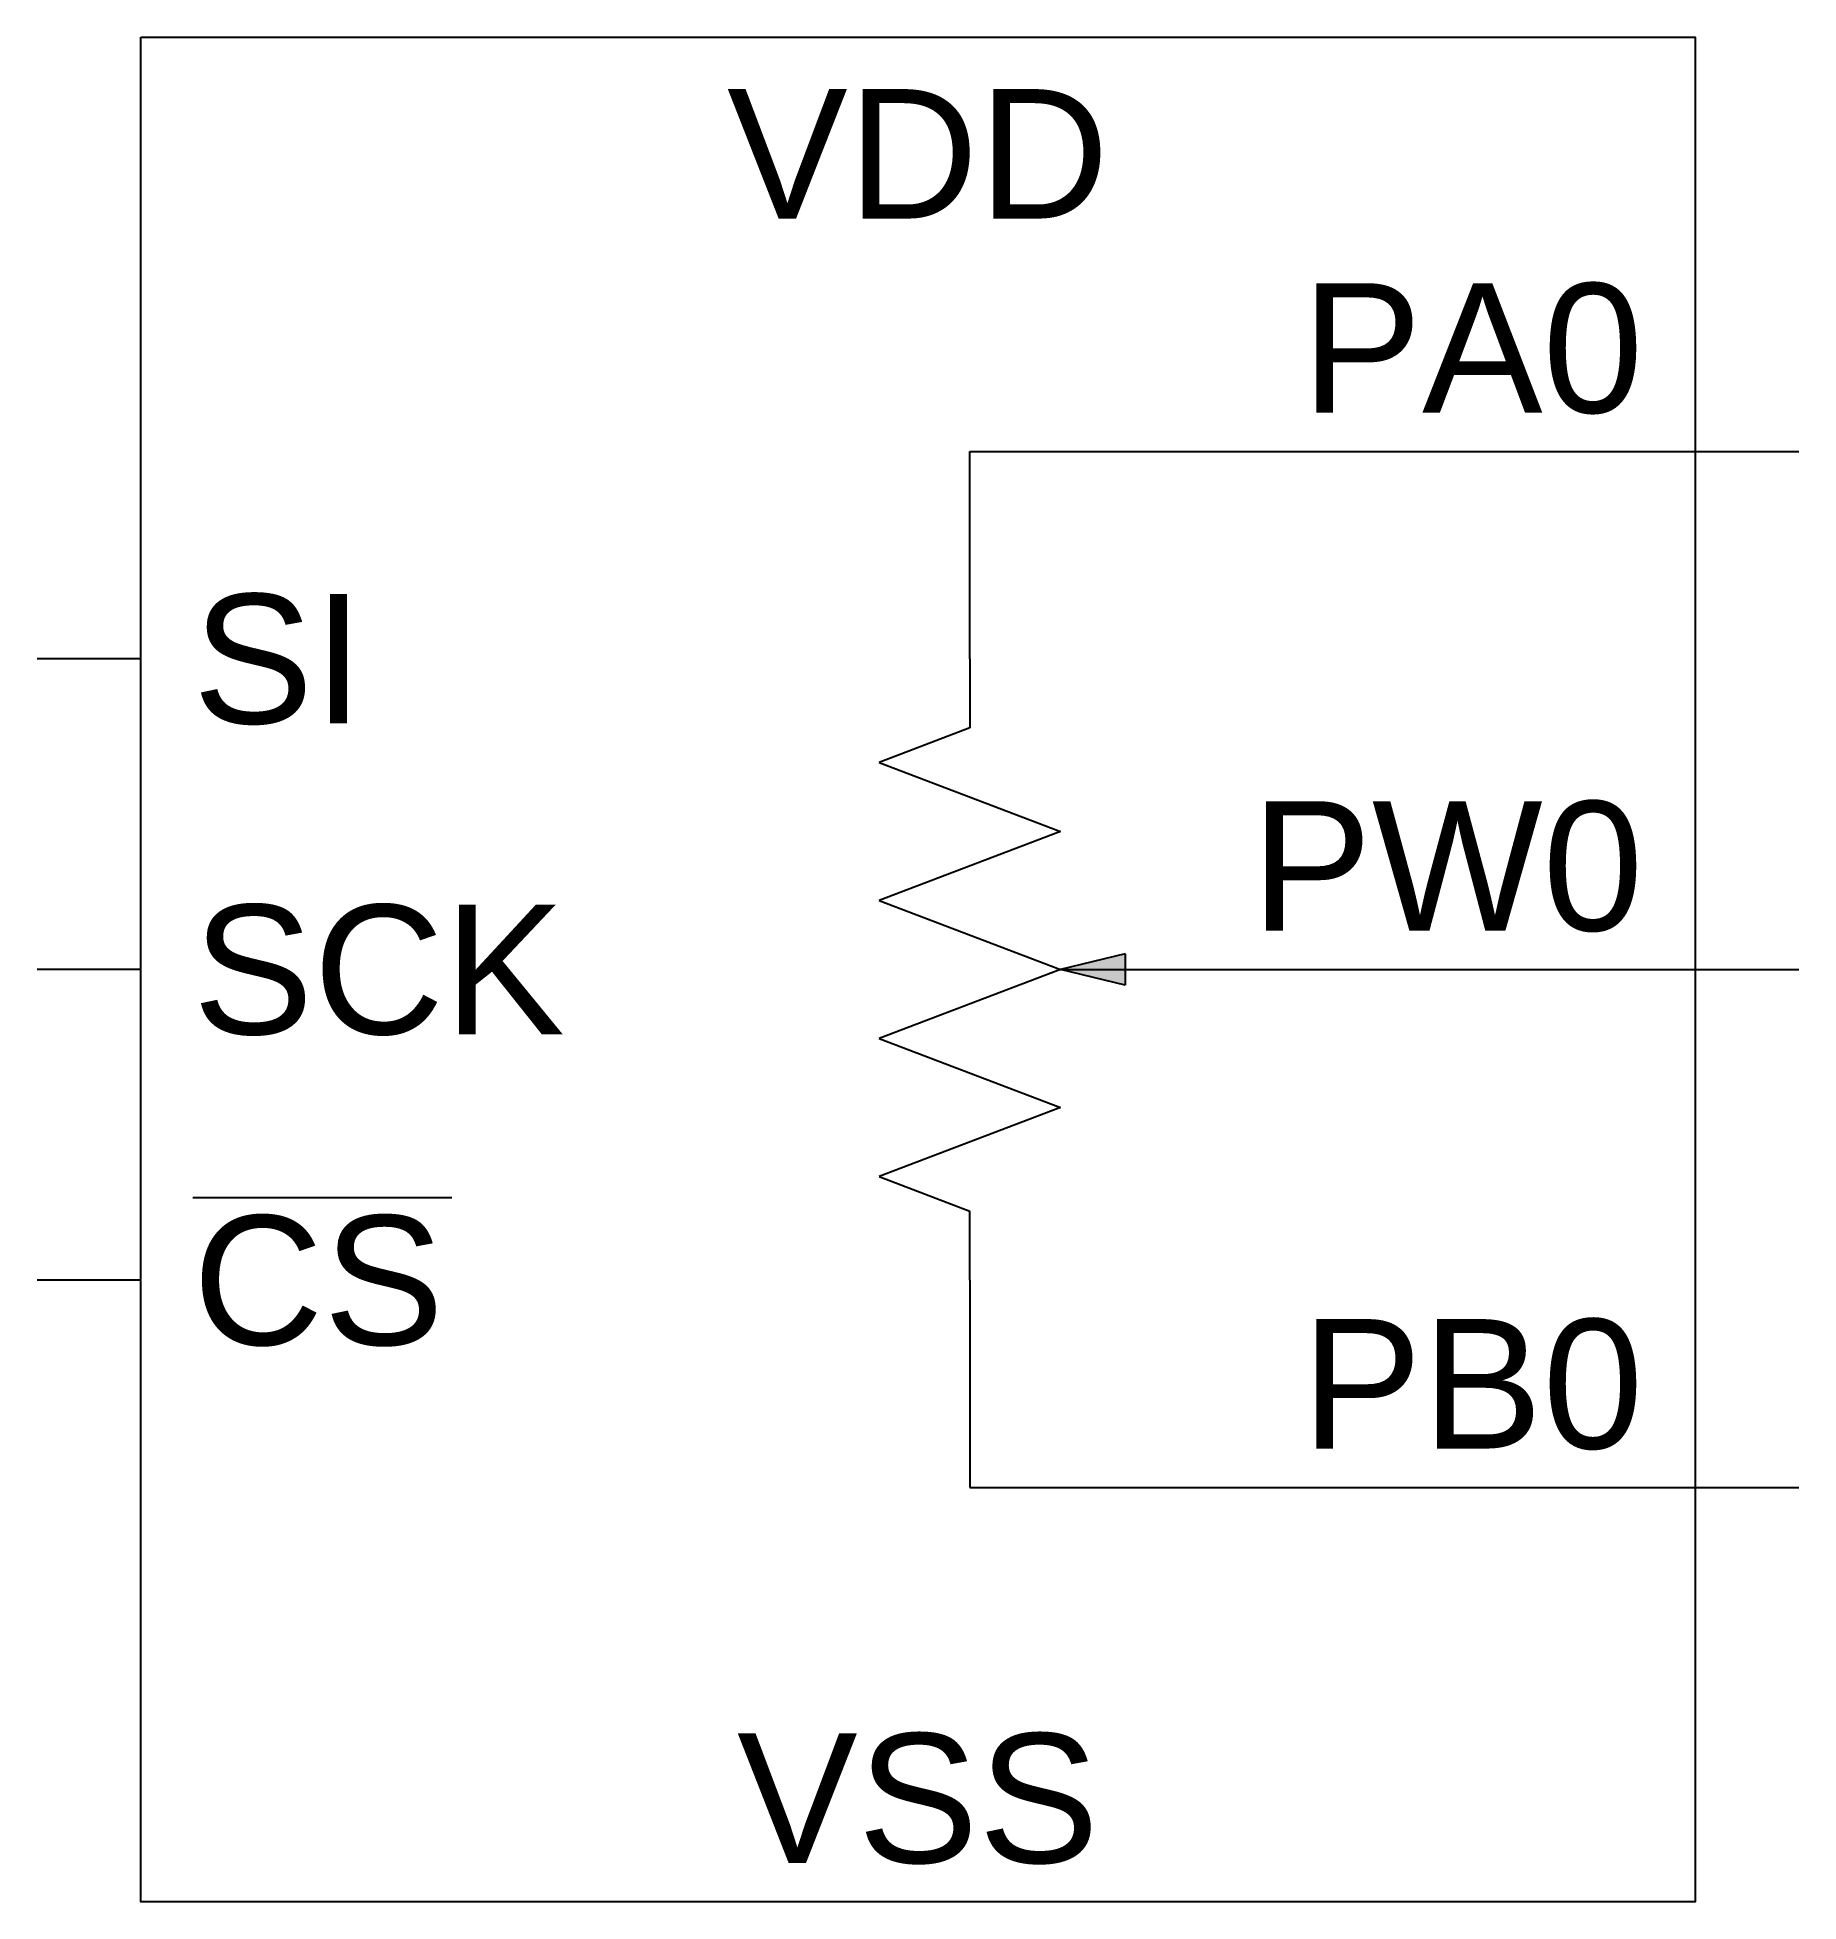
# Model space of a CAD drawing. Header units: millimetres. Extents: x -2 to 32, y -18 to 18.
import ezdxf
from ezdxf.enums import TextEntityAlignment as Align

# ---------------------------------------------------------------- set-up
doc = ezdxf.new("R2010")
doc.units = ezdxf.units.MM
doc.layers.get('0').update_dxf_attribs({"lineweight": 25})
doc.layers.add('OBJECT', color=7, linetype='Continuous', lineweight=25)
doc.styles.add('textstyle3', font='')
doc.styles.get('textstyle3').set_extended_font_data('Liberation Sans')

# ---------------------------------------------------------------- blocks, each defined once
blk = doc.blocks.new('resistor-var-alt')
at = {"transparency": 33554687}
blk.add_hatch(color=256, dxfattribs=at).paths.add_polyline_path([(-0.3, 3), (0.3, 3), (0, 1.75)], flags=0)
for p in [(-0.3, 3), (0.3, 3)]:
    blk.add_line(p, (0, 1.75))
at = {"layer": 'OBJECT'}
for p, q in [((0, 1.75), (0, 5.75)), ((-0.3, 3), (0.3, 3))]:
    blk.add_line(p, q, dxfattribs=at)
at = {"layer": 'OBJECT', "color": 0, "linetype": 'Continuous'}
for p, q in [((-4, -1.75), (-2.667, 1.75)), ((-2.667, 1.75), (-1.333, -1.75)), ((-1.333, -1.75), (0, 1.75)), ((0, 1.75), (1.333, -1.75)), ((1.333, -1.75), (2.667, 1.75)), ((2.667, 1.75), (4, -1.75)), ((-6, 0), (-4.667, 0)), ((-4.667, 0), (-4, -1.75)), ((4, -1.75), (4.667, 0)), ((6, 0), (4.667, 0))]:
    blk.add_line(p, q, dxfattribs=at)

msp = doc.modelspace()

# ---------------------------------------------------------------- linework, layer by layer
for p, q in [((0, 6), (-2, 6)), ((0, 0), (-2, 0)), ((1, -4.4), (6, -4.4)), ((0, -6), (-2, -6))]:
    msp.add_line(p, q)
at = {"layer": 'OBJECT'}
for p, q in [((16, 6), (16, 10)), ((16, 10), (32, 10)), ((21.75, 0), (32, 0)), ((16, -6), (16, -10)), ((16, -10), (32, -10))]:
    msp.add_line(p, q, dxfattribs=at)
at = {"layer": 'OBJECT', "flags": 128}
msp.add_lwpolyline([(0, 18), (30, 18), (30, -18), (0, -18)], close=True, dxfattribs=at)

# ---------------------------------------------------------------- block references
at = {"layer": 'OBJECT', "rotation": 270}
msp.add_blockref('resistor-var-alt', (16, 0), dxfattribs=at)

# ---------------------------------------------------------------- texts
at = {"style": 'textstyle3'}
for s, p in [('SI', (1, 6)), ('SCK', (1, 0)), ('CS', (1, -6))]:
    msp.add_text(s, height=2.5, dxfattribs=at).set_placement(p, align=Align.MIDDLE_LEFT)
at = {"layer": 'OBJECT', "style": 'textstyle3'}
msp.add_text('VDD', height=2.5, dxfattribs=at).set_placement((15, 17), align=Align.TOP_CENTER)
for s, p in [('PA0', (29, 10)), ('PW0', (29, 0)), ('PB0', (29, -10))]:
    msp.add_text(s, height=2.5, dxfattribs=at).set_placement(p, align=Align.BOTTOM_RIGHT)
msp.add_text('VSS', height=2.5, dxfattribs=at).set_placement((15, -18), align=Align.BOTTOM_CENTER)

doc.saveas('drawing.dxf')
